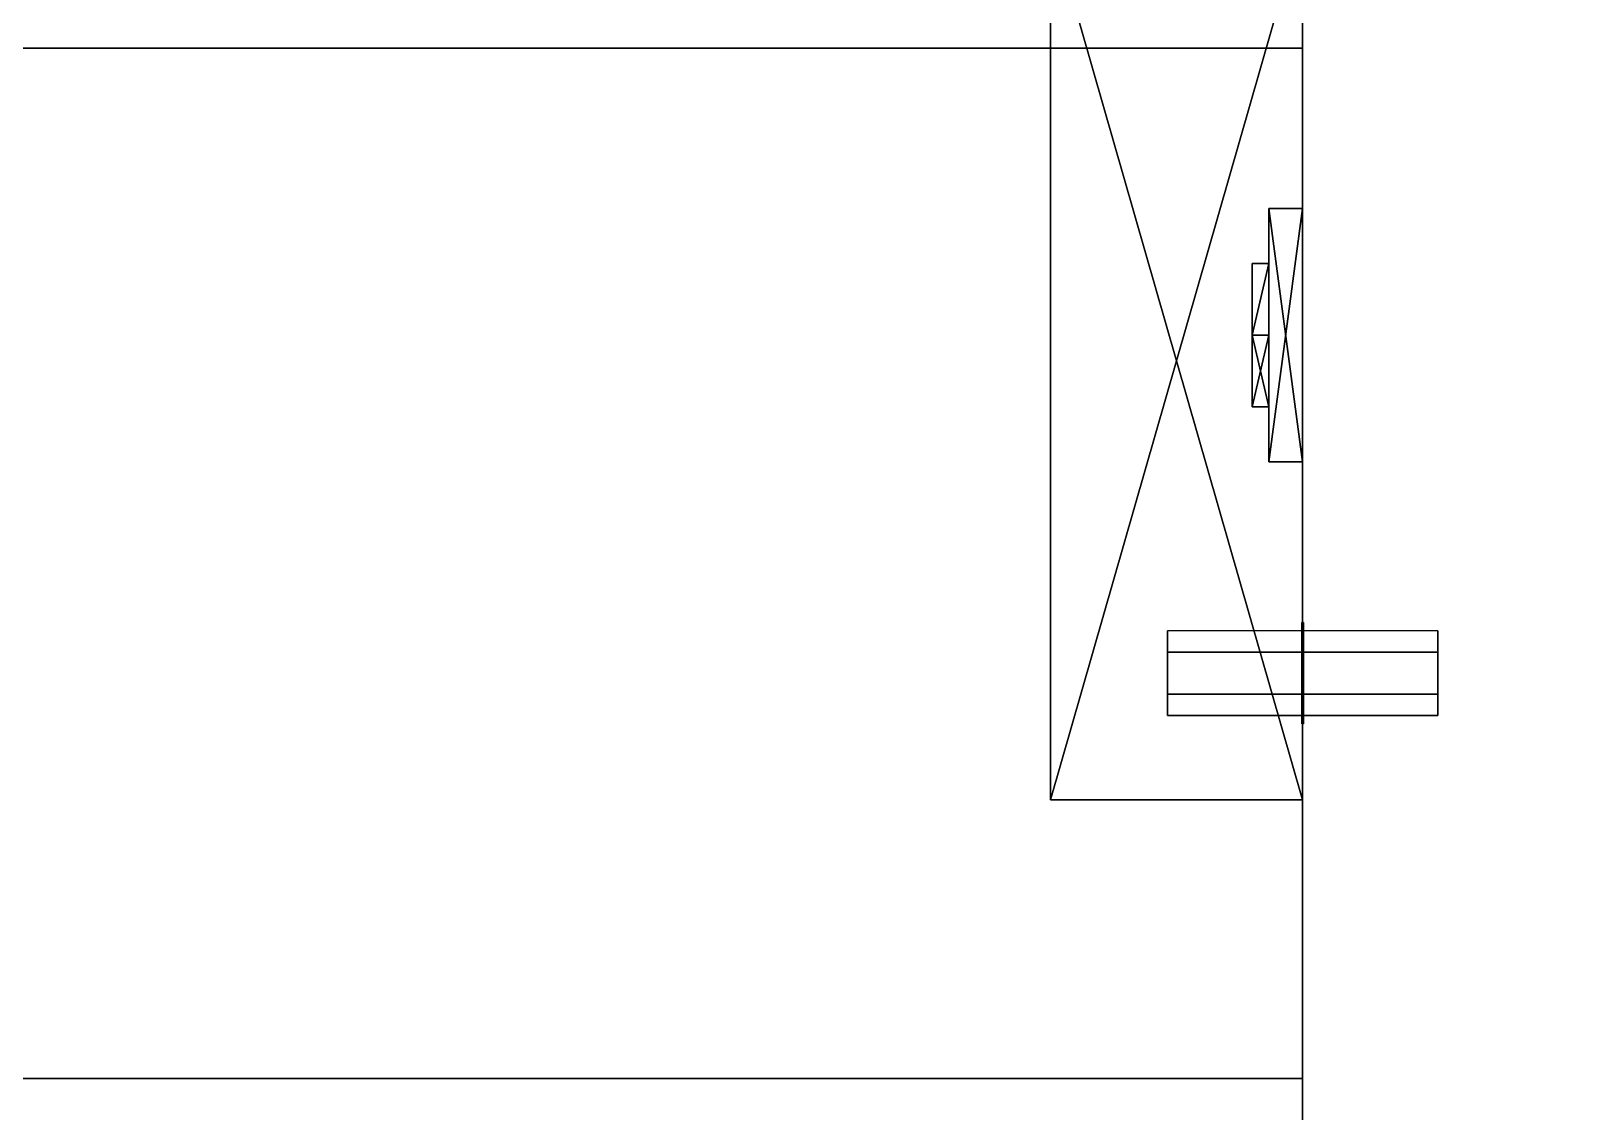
# Model space of a CAD drawing. Extents: x 0 to 4068, y -4475 to 0.
# Drawn here: x 2027.7 to 2120, y -4008 to -3944 of the extents above; entities that cross this region are included whole.
import ezdxf

# ---------------------------------------------------------------- set-up
doc = ezdxf.new("R2010")
doc.units = 0
for name, color, linetype in [('LAYER0', 7, 'CONTINUOUS'), ('LAYER102', 253, 'CONTINUOUS'), ('LAYER110', 7, 'CONTINUOUS'), ('LAYER111', 7, 'CONTINUOUS'), ('LAYER114', 7, 'CONTINUOUS'), ('LAYER115', 7, 'CONTINUOUS'), ('LAYER116', 45, 'CONTINUOUS'), ('LAYER121', 45, 'CONTINUOUS'), ('LAYER122', 45, 'CONTINUOUS'), ('LAYER127', 45, 'CONTINUOUS'), ('LAYER31', 45, 'CONTINUOUS'), ('LAYER32', 45, 'CONTINUOUS'), ('LAYER36', 45, 'CONTINUOUS'), ('LAYER43', 45, 'CONTINUOUS'), ('LAYER44', 45, 'CONTINUOUS'), ('LAYER46', 45, 'CONTINUOUS'), ('LAYER49', 45, 'CONTINUOUS'), ('LAYER5', 7, 'CONTINUOUS'), ('LAYER50', 45, 'CONTINUOUS'), ('LAYER51', 45, 'CONTINUOUS'), ('LAYER54', 45, 'CONTINUOUS'), ('LAYER55', 254, 'CONTINUOUS')]:
    doc.layers.add(name, color=color, linetype=linetype)

msp = doc.modelspace()

# ---------------------------------------------------------------- linework, layer by layer
at = {"layer": 'LAYER0', "invisible_edges": 1}
for points in [[(4068, 0), (0, -4475), (0, 0), (4068, 0)], [(0, -4475), (4068, 0), (4068, -4475), (0, -4475)]]:
    msp.add_3dface(points, dxfattribs=at)
at = {"layer": 'LAYER102'}
for points in [[(2103, -3989.5, 1801.217), (2088.079, -3937.5, 1801.217), (2103, -3937.5, 1801.217), (2103, -3989.5, 1801.217)], [(2088.079, -3989.5, 1801.217), (2088.079, -3937.5, 1801.217), (2103, -3989.5, 1801.217), (2088.079, -3989.5, 1801.217)], [(2103, -3937.5, 1814.783), (2088.079, -3989.5, 1814.783), (2103, -3989.5, 1814.783), (2103, -3937.5, 1814.783)], [(2088.079, -3937.5, 1814.783), (2088.079, -3989.5, 1814.783), (2103, -3937.5, 1814.783), (2088.079, -3937.5, 1814.783)], [(2088.079, -3989.5, 1801.217), (2088.079, -3937.5, 1814.783), (2088.079, -3937.5, 1801.217), (2088.079, -3989.5, 1801.217)], [(2088.079, -3989.5, 1814.783), (2088.079, -3937.5, 1814.783), (2088.079, -3989.5, 1801.217), (2088.079, -3989.5, 1814.783)], [(2103, -3989.5, 2255.217), (2088.079, -3937.5, 2255.217), (2103, -3937.5, 2255.217), (2103, -3989.5, 2255.217)], [(2088.079, -3989.5, 2255.217), (2088.079, -3937.5, 2255.217), (2103, -3989.5, 2255.217), (2088.079, -3989.5, 2255.217)], [(2103, -3937.5, 2268.783), (2088.079, -3989.5, 2268.783), (2103, -3989.5, 2268.783), (2103, -3937.5, 2268.783)], [(2088.079, -3937.5, 2268.783), (2088.079, -3989.5, 2268.783), (2103, -3937.5, 2268.783), (2088.079, -3937.5, 2268.783)], [(2088.079, -3989.5, 2255.217), (2088.079, -3937.5, 2268.783), (2088.079, -3937.5, 2255.217), (2088.079, -3989.5, 2255.217)], [(2088.079, -3989.5, 2268.783), (2088.079, -3937.5, 2268.783), (2088.079, -3989.5, 2255.217), (2088.079, -3989.5, 2268.783)], [(2103, -3989.5, 251.217), (2088.079, -3937.5, 251.217), (2103, -3937.5, 251.217), (2103, -3989.5, 251.217)], [(2088.079, -3989.5, 251.217), (2088.079, -3937.5, 251.217), (2103, -3989.5, 251.217), (2088.079, -3989.5, 251.217)], [(2103, -3937.5, 264.783), (2088.079, -3989.5, 264.783), (2103, -3989.5, 264.783), (2103, -3937.5, 264.783)], [(2088.079, -3937.5, 264.783), (2088.079, -3989.5, 264.783), (2103, -3937.5, 264.783), (2088.079, -3937.5, 264.783)], [(2088.079, -3989.5, 251.217), (2088.079, -3937.5, 264.783), (2088.079, -3937.5, 251.217), (2088.079, -3989.5, 251.217)], [(2088.079, -3989.5, 264.783), (2088.079, -3937.5, 264.783), (2088.079, -3989.5, 251.217), (2088.079, -3989.5, 264.783)], [(2103, -3989.5, 770.217), (2088.079, -3937.5, 770.217), (2103, -3937.5, 770.217), (2103, -3989.5, 770.217)], [(2088.079, -3989.5, 770.217), (2088.079, -3937.5, 770.217), (2103, -3989.5, 770.217), (2088.079, -3989.5, 770.217)], [(2103, -3937.5, 783.783), (2088.079, -3989.5, 783.783), (2103, -3989.5, 783.783), (2103, -3937.5, 783.783)], [(2088.079, -3937.5, 783.783), (2088.079, -3989.5, 783.783), (2103, -3937.5, 783.783), (2088.079, -3937.5, 783.783)], [(2088.079, -3989.5, 770.217), (2088.079, -3937.5, 783.783), (2088.079, -3937.5, 770.217), (2088.079, -3989.5, 770.217)], [(2088.079, -3989.5, 783.783), (2088.079, -3937.5, 783.783), (2088.079, -3989.5, 770.217), (2088.079, -3989.5, 783.783)], [(2103, -3969.5, 1834), (2103, -3954.5, 1834), (2101.01, -3954.5, 1834), (2103, -3969.5, 1834)], [(2101.01, -3969.5, 1834), (2103, -3969.5, 1834), (2101.01, -3954.5, 1834), (2101.01, -3969.5, 1834)], [(2103, -3954.5, 1782), (2103, -3969.5, 1782), (2101.01, -3969.5, 1782), (2103, -3954.5, 1782)], [(2101.01, -3954.5, 1782), (2103, -3954.5, 1782), (2101.01, -3969.5, 1782), (2101.01, -3954.5, 1782)], [(2101.01, -3954.5, 1834), (2103, -3954.5, 1834), (2103, -3954.5, 1782), (2101.01, -3954.5, 1834)], [(2101.01, -3954.5, 1782), (2101.01, -3954.5, 1834), (2103, -3954.5, 1782), (2101.01, -3954.5, 1782)], [(2101.01, -3969.5, 1834), (2101.01, -3954.5, 1834), (2101.01, -3954.5, 1782), (2101.01, -3969.5, 1834)], [(2101.01, -3969.5, 1782), (2101.01, -3969.5, 1834), (2101.01, -3954.5, 1782), (2101.01, -3969.5, 1782)], [(2103, -3969.5, 2288), (2103, -3954.5, 2288), (2101.01, -3954.5, 2288), (2103, -3969.5, 2288)], [(2101.01, -3969.5, 2288), (2103, -3969.5, 2288), (2101.01, -3954.5, 2288), (2101.01, -3969.5, 2288)], [(2103, -3954.5, 2236), (2103, -3969.5, 2236), (2101.01, -3969.5, 2236), (2103, -3954.5, 2236)], [(2101.01, -3954.5, 2236), (2103, -3954.5, 2236), (2101.01, -3969.5, 2236), (2101.01, -3954.5, 2236)], [(2101.01, -3954.5, 2288), (2103, -3954.5, 2288), (2103, -3954.5, 2236), (2101.01, -3954.5, 2288)], [(2101.01, -3954.5, 2236), (2101.01, -3954.5, 2288), (2103, -3954.5, 2236), (2101.01, -3954.5, 2236)], [(2101.01, -3969.5, 2288), (2101.01, -3954.5, 2288), (2101.01, -3954.5, 2236), (2101.01, -3969.5, 2288)], [(2101.01, -3969.5, 2236), (2101.01, -3969.5, 2288), (2101.01, -3954.5, 2236), (2101.01, -3969.5, 2236)], [(2103, -3969.5, 284), (2103, -3954.5, 284), (2101.01, -3954.5, 284), (2103, -3969.5, 284)], [(2101.01, -3969.5, 284), (2103, -3969.5, 284), (2101.01, -3954.5, 284), (2101.01, -3969.5, 284)], [(2103, -3954.5, 232), (2103, -3969.5, 232), (2101.01, -3969.5, 232), (2103, -3954.5, 232)], [(2101.01, -3954.5, 232), (2103, -3954.5, 232), (2101.01, -3969.5, 232), (2101.01, -3954.5, 232)], [(2101.01, -3954.5, 284), (2103, -3954.5, 284), (2103, -3954.5, 232), (2101.01, -3954.5, 284)], [(2101.01, -3954.5, 232), (2101.01, -3954.5, 284), (2103, -3954.5, 232), (2101.01, -3954.5, 232)], [(2101.01, -3969.5, 284), (2101.01, -3954.5, 284), (2101.01, -3954.5, 232), (2101.01, -3969.5, 284)], [(2101.01, -3969.5, 232), (2101.01, -3969.5, 284), (2101.01, -3954.5, 232), (2101.01, -3969.5, 232)], [(2103, -3969.5, 803), (2103, -3954.5, 803), (2101.01, -3954.5, 803), (2103, -3969.5, 803)], [(2101.01, -3969.5, 803), (2103, -3969.5, 803), (2101.01, -3954.5, 803), (2101.01, -3969.5, 803)], [(2103, -3954.5, 751), (2103, -3969.5, 751), (2101.01, -3969.5, 751), (2103, -3954.5, 751)], [(2101.01, -3954.5, 751), (2103, -3954.5, 751), (2101.01, -3969.5, 751), (2101.01, -3954.5, 751)], [(2101.01, -3954.5, 803), (2103, -3954.5, 803), (2103, -3954.5, 751), (2101.01, -3954.5, 803)], [(2101.01, -3954.5, 751), (2101.01, -3954.5, 803), (2103, -3954.5, 751), (2101.01, -3954.5, 751)], [(2101.01, -3969.5, 803), (2101.01, -3954.5, 803), (2101.01, -3954.5, 751), (2101.01, -3969.5, 803)], [(2101.01, -3969.5, 751), (2101.01, -3969.5, 803), (2101.01, -3954.5, 751), (2101.01, -3969.5, 751)], [(2101.01, -3957.757, 1826.087), (2100.016, -3962, 1821.291), (2100.016, -3957.757, 1826.087), (2101.01, -3957.757, 1826.087)], [(2101.01, -3962, 1821.291), (2100.016, -3962, 1821.291), (2101.01, -3957.757, 1826.087), (2101.01, -3962, 1821.291)], [(2101.01, -3957.757, 1826.087), (2100.016, -3962, 1830.883), (2101.01, -3962, 1830.883), (2101.01, -3957.757, 1826.087)], [(2100.016, -3957.757, 1826.087), (2100.016, -3962, 1830.883), (2101.01, -3957.757, 1826.087), (2100.016, -3957.757, 1826.087)], [(2100.016, -3957.757, 1826.087), (2100.016, -3966.243, 1826.087), (2100.016, -3962, 1830.883), (2100.016, -3957.757, 1826.087)], [(2100.016, -3962, 1821.291), (2100.016, -3966.243, 1826.087), (2100.016, -3957.757, 1826.087), (2100.016, -3962, 1821.291)], [(2101.01, -3957.757, 1789.913), (2100.016, -3962, 1785.117), (2100.016, -3957.757, 1789.913), (2101.01, -3957.757, 1789.913)], [(2101.01, -3962, 1785.117), (2100.016, -3962, 1785.117), (2101.01, -3957.757, 1789.913), (2101.01, -3962, 1785.117)], [(2101.01, -3957.757, 1789.913), (2100.016, -3962, 1794.709), (2101.01, -3962, 1794.709), (2101.01, -3957.757, 1789.913)], [(2100.016, -3957.757, 1789.913), (2100.016, -3962, 1794.709), (2101.01, -3957.757, 1789.913), (2100.016, -3957.757, 1789.913)], [(2100.016, -3957.757, 1789.913), (2100.016, -3966.243, 1789.913), (2100.016, -3962, 1794.709), (2100.016, -3957.757, 1789.913)], [(2100.016, -3962, 1785.117), (2100.016, -3966.243, 1789.913), (2100.016, -3957.757, 1789.913), (2100.016, -3962, 1785.117)], [(2101.01, -3957.757, 2280.087), (2100.016, -3962, 2275.291), (2100.016, -3957.757, 2280.087), (2101.01, -3957.757, 2280.087)], [(2101.01, -3962, 2275.291), (2100.016, -3962, 2275.291), (2101.01, -3957.757, 2280.087), (2101.01, -3962, 2275.291)], [(2101.01, -3957.757, 2280.087), (2100.016, -3962, 2284.883), (2101.01, -3962, 2284.883), (2101.01, -3957.757, 2280.087)], [(2100.016, -3957.757, 2280.087), (2100.016, -3962, 2284.883), (2101.01, -3957.757, 2280.087), (2100.016, -3957.757, 2280.087)], [(2100.016, -3957.757, 2280.087), (2100.016, -3966.243, 2280.087), (2100.016, -3962, 2284.883), (2100.016, -3957.757, 2280.087)], [(2100.016, -3962, 2275.291), (2100.016, -3966.243, 2280.087), (2100.016, -3957.757, 2280.087), (2100.016, -3962, 2275.291)], [(2101.01, -3957.757, 2243.913), (2100.016, -3962, 2239.117), (2100.016, -3957.757, 2243.913), (2101.01, -3957.757, 2243.913)], [(2101.01, -3962, 2239.117), (2100.016, -3962, 2239.117), (2101.01, -3957.757, 2243.913), (2101.01, -3962, 2239.117)], [(2101.01, -3957.757, 2243.913), (2100.016, -3962, 2248.709), (2101.01, -3962, 2248.709), (2101.01, -3957.757, 2243.913)], [(2100.016, -3957.757, 2243.913), (2100.016, -3962, 2248.709), (2101.01, -3957.757, 2243.913), (2100.016, -3957.757, 2243.913)], [(2100.016, -3957.757, 2243.913), (2100.016, -3966.243, 2243.913), (2100.016, -3962, 2248.709), (2100.016, -3957.757, 2243.913)], [(2100.016, -3962, 2239.117), (2100.016, -3966.243, 2243.913), (2100.016, -3957.757, 2243.913), (2100.016, -3962, 2239.117)], [(2101.01, -3957.757, 276.087), (2100.016, -3962, 271.291), (2100.016, -3957.757, 276.087), (2101.01, -3957.757, 276.087)], [(2101.01, -3962, 271.291), (2100.016, -3962, 271.291), (2101.01, -3957.757, 276.087), (2101.01, -3962, 271.291)], [(2101.01, -3957.757, 276.087), (2100.016, -3962, 280.883), (2101.01, -3962, 280.883), (2101.01, -3957.757, 276.087)], [(2100.016, -3957.757, 276.087), (2100.016, -3962, 280.883), (2101.01, -3957.757, 276.087), (2100.016, -3957.757, 276.087)], [(2100.016, -3957.757, 276.087), (2100.016, -3966.243, 276.087), (2100.016, -3962, 280.883), (2100.016, -3957.757, 276.087)], [(2100.016, -3962, 271.291), (2100.016, -3966.243, 276.087), (2100.016, -3957.757, 276.087), (2100.016, -3962, 271.291)], [(2101.01, -3957.757, 239.913), (2100.016, -3962, 235.117), (2100.016, -3957.757, 239.913), (2101.01, -3957.757, 239.913)], [(2101.01, -3962, 235.117), (2100.016, -3962, 235.117), (2101.01, -3957.757, 239.913), (2101.01, -3962, 235.117)], [(2101.01, -3957.757, 239.913), (2100.016, -3962, 244.709), (2101.01, -3962, 244.709), (2101.01, -3957.757, 239.913)], [(2100.016, -3957.757, 239.913), (2100.016, -3962, 244.709), (2101.01, -3957.757, 239.913), (2100.016, -3957.757, 239.913)], [(2100.016, -3957.757, 239.913), (2100.016, -3966.243, 239.913), (2100.016, -3962, 244.709), (2100.016, -3957.757, 239.913)], [(2100.016, -3962, 235.117), (2100.016, -3966.243, 239.913), (2100.016, -3957.757, 239.913), (2100.016, -3962, 235.117)], [(2101.01, -3957.757, 795.087), (2100.016, -3962, 790.291), (2100.016, -3957.757, 795.087), (2101.01, -3957.757, 795.087)], [(2101.01, -3962, 790.291), (2100.016, -3962, 790.291), (2101.01, -3957.757, 795.087), (2101.01, -3962, 790.291)], [(2101.01, -3957.757, 795.087), (2100.016, -3962, 799.883), (2101.01, -3962, 799.883), (2101.01, -3957.757, 795.087)], [(2100.016, -3957.757, 795.087), (2100.016, -3962, 799.883), (2101.01, -3957.757, 795.087), (2100.016, -3957.757, 795.087)], [(2100.016, -3957.757, 795.087), (2100.016, -3966.243, 795.087), (2100.016, -3962, 799.883), (2100.016, -3957.757, 795.087)], [(2100.016, -3962, 790.291), (2100.016, -3966.243, 795.087), (2100.016, -3957.757, 795.087), (2100.016, -3962, 790.291)], [(2101.01, -3957.757, 758.913), (2100.016, -3962, 754.117), (2100.016, -3957.757, 758.913), (2101.01, -3957.757, 758.913)], [(2101.01, -3962, 754.117), (2100.016, -3962, 754.117), (2101.01, -3957.757, 758.913), (2101.01, -3962, 754.117)], [(2101.01, -3957.757, 758.913), (2100.016, -3962, 763.709), (2101.01, -3962, 763.709), (2101.01, -3957.757, 758.913)], [(2100.016, -3957.757, 758.913), (2100.016, -3962, 763.709), (2101.01, -3957.757, 758.913), (2100.016, -3957.757, 758.913)], [(2100.016, -3957.757, 758.913), (2100.016, -3966.243, 758.913), (2100.016, -3962, 763.709), (2100.016, -3957.757, 758.913)], [(2100.016, -3962, 754.117), (2100.016, -3966.243, 758.913), (2100.016, -3957.757, 758.913), (2100.016, -3962, 754.117)], [(2101.01, -3957.757, 1826.087), (2101.01, -3962, 1821.291), (2101.01, -3962, 1830.883), (2101.01, -3957.757, 1826.087)], [(2101.01, -3957.757, 1789.913), (2101.01, -3962, 1785.117), (2101.01, -3962, 1794.709), (2101.01, -3957.757, 1789.913)], [(2101.01, -3957.757, 2280.087), (2101.01, -3962, 2275.291), (2101.01, -3962, 2284.883), (2101.01, -3957.757, 2280.087)], [(2101.01, -3957.757, 2243.913), (2101.01, -3962, 2239.117), (2101.01, -3962, 2248.709), (2101.01, -3957.757, 2243.913)], [(2101.01, -3957.757, 276.087), (2101.01, -3962, 271.291), (2101.01, -3962, 280.883), (2101.01, -3957.757, 276.087)], [(2101.01, -3957.757, 239.913), (2101.01, -3962, 235.117), (2101.01, -3962, 244.709), (2101.01, -3957.757, 239.913)], [(2101.01, -3957.757, 795.087), (2101.01, -3962, 790.291), (2101.01, -3962, 799.883), (2101.01, -3957.757, 795.087)], [(2101.01, -3957.757, 758.913), (2101.01, -3962, 754.117), (2101.01, -3962, 763.709), (2101.01, -3957.757, 758.913)], [(2101.01, -3962, 1821.291), (2100.016, -3966.243, 1826.087), (2100.016, -3962, 1821.291), (2101.01, -3962, 1821.291)], [(2101.01, -3966.243, 1826.087), (2100.016, -3966.243, 1826.087), (2101.01, -3962, 1821.291), (2101.01, -3966.243, 1826.087)], [(2101.01, -3966.243, 1826.087), (2100.016, -3962, 1830.883), (2100.016, -3966.243, 1826.087), (2101.01, -3966.243, 1826.087)], [(2101.01, -3962, 1830.883), (2100.016, -3962, 1830.883), (2101.01, -3966.243, 1826.087), (2101.01, -3962, 1830.883)], [(2101.01, -3962, 1785.117), (2100.016, -3966.243, 1789.913), (2100.016, -3962, 1785.117), (2101.01, -3962, 1785.117)], [(2101.01, -3966.243, 1789.913), (2100.016, -3966.243, 1789.913), (2101.01, -3962, 1785.117), (2101.01, -3966.243, 1789.913)], [(2101.01, -3966.243, 1789.913), (2100.016, -3962, 1794.709), (2100.016, -3966.243, 1789.913), (2101.01, -3966.243, 1789.913)], [(2101.01, -3962, 1794.709), (2100.016, -3962, 1794.709), (2101.01, -3966.243, 1789.913), (2101.01, -3962, 1794.709)], [(2101.01, -3962, 2275.291), (2100.016, -3966.243, 2280.087), (2100.016, -3962, 2275.291), (2101.01, -3962, 2275.291)], [(2101.01, -3966.243, 2280.087), (2100.016, -3966.243, 2280.087), (2101.01, -3962, 2275.291), (2101.01, -3966.243, 2280.087)], [(2101.01, -3966.243, 2280.087), (2100.016, -3962, 2284.883), (2100.016, -3966.243, 2280.087), (2101.01, -3966.243, 2280.087)], [(2101.01, -3962, 2284.883), (2100.016, -3962, 2284.883), (2101.01, -3966.243, 2280.087), (2101.01, -3962, 2284.883)], [(2101.01, -3962, 2239.117), (2100.016, -3966.243, 2243.913), (2100.016, -3962, 2239.117), (2101.01, -3962, 2239.117)], [(2101.01, -3966.243, 2243.913), (2100.016, -3966.243, 2243.913), (2101.01, -3962, 2239.117), (2101.01, -3966.243, 2243.913)], [(2101.01, -3966.243, 2243.913), (2100.016, -3962, 2248.709), (2100.016, -3966.243, 2243.913), (2101.01, -3966.243, 2243.913)], [(2101.01, -3962, 2248.709), (2100.016, -3962, 2248.709), (2101.01, -3966.243, 2243.913), (2101.01, -3962, 2248.709)], [(2101.01, -3962, 271.291), (2100.016, -3966.243, 276.087), (2100.016, -3962, 271.291), (2101.01, -3962, 271.291)], [(2101.01, -3966.243, 276.087), (2100.016, -3966.243, 276.087), (2101.01, -3962, 271.291), (2101.01, -3966.243, 276.087)], [(2101.01, -3966.243, 276.087), (2100.016, -3962, 280.883), (2100.016, -3966.243, 276.087), (2101.01, -3966.243, 276.087)], [(2101.01, -3962, 280.883), (2100.016, -3962, 280.883), (2101.01, -3966.243, 276.087), (2101.01, -3962, 280.883)], [(2101.01, -3962, 235.117), (2100.016, -3966.243, 239.913), (2100.016, -3962, 235.117), (2101.01, -3962, 235.117)], [(2101.01, -3966.243, 239.913), (2100.016, -3966.243, 239.913), (2101.01, -3962, 235.117), (2101.01, -3966.243, 239.913)], [(2101.01, -3966.243, 239.913), (2100.016, -3962, 244.709), (2100.016, -3966.243, 239.913), (2101.01, -3966.243, 239.913)], [(2101.01, -3962, 244.709), (2100.016, -3962, 244.709), (2101.01, -3966.243, 239.913), (2101.01, -3962, 244.709)], [(2101.01, -3962, 790.291), (2100.016, -3966.243, 795.087), (2100.016, -3962, 790.291), (2101.01, -3962, 790.291)], [(2101.01, -3966.243, 795.087), (2100.016, -3966.243, 795.087), (2101.01, -3962, 790.291), (2101.01, -3966.243, 795.087)], [(2101.01, -3966.243, 795.087), (2100.016, -3962, 799.883), (2100.016, -3966.243, 795.087), (2101.01, -3966.243, 795.087)], [(2101.01, -3962, 799.883), (2100.016, -3962, 799.883), (2101.01, -3966.243, 795.087), (2101.01, -3962, 799.883)], [(2101.01, -3962, 754.117), (2100.016, -3966.243, 758.913), (2100.016, -3962, 754.117), (2101.01, -3962, 754.117)], [(2101.01, -3966.243, 758.913), (2100.016, -3966.243, 758.913), (2101.01, -3962, 754.117), (2101.01, -3966.243, 758.913)], [(2101.01, -3966.243, 758.913), (2100.016, -3962, 763.709), (2100.016, -3966.243, 758.913), (2101.01, -3966.243, 758.913)], [(2101.01, -3962, 763.709), (2100.016, -3962, 763.709), (2101.01, -3966.243, 758.913), (2101.01, -3962, 763.709)], [(2101.01, -3962, 1821.291), (2101.01, -3966.243, 1826.087), (2101.01, -3962, 1830.883), (2101.01, -3962, 1821.291)], [(2101.01, -3962, 1785.117), (2101.01, -3966.243, 1789.913), (2101.01, -3962, 1794.709), (2101.01, -3962, 1785.117)], [(2101.01, -3962, 2275.291), (2101.01, -3966.243, 2280.087), (2101.01, -3962, 2284.883), (2101.01, -3962, 2275.291)], [(2101.01, -3962, 2239.117), (2101.01, -3966.243, 2243.913), (2101.01, -3962, 2248.709), (2101.01, -3962, 2239.117)], [(2101.01, -3962, 271.291), (2101.01, -3966.243, 276.087), (2101.01, -3962, 280.883), (2101.01, -3962, 271.291)], [(2101.01, -3962, 235.117), (2101.01, -3966.243, 239.913), (2101.01, -3962, 244.709), (2101.01, -3962, 235.117)], [(2101.01, -3962, 790.291), (2101.01, -3966.243, 795.087), (2101.01, -3962, 799.883), (2101.01, -3962, 790.291)], [(2101.01, -3962, 754.117), (2101.01, -3966.243, 758.913), (2101.01, -3962, 763.709), (2101.01, -3962, 754.117)], [(2103, -3969.5, 1782), (2103, -3969.5, 1834), (2101.01, -3969.5, 1834), (2103, -3969.5, 1782)], [(2101.01, -3969.5, 1782), (2103, -3969.5, 1782), (2101.01, -3969.5, 1834), (2101.01, -3969.5, 1782)], [(2103, -3969.5, 2236), (2103, -3969.5, 2288), (2101.01, -3969.5, 2288), (2103, -3969.5, 2236)], [(2101.01, -3969.5, 2236), (2103, -3969.5, 2236), (2101.01, -3969.5, 2288), (2101.01, -3969.5, 2236)], [(2103, -3969.5, 232), (2103, -3969.5, 284), (2101.01, -3969.5, 284), (2103, -3969.5, 232)], [(2101.01, -3969.5, 232), (2103, -3969.5, 232), (2101.01, -3969.5, 284), (2101.01, -3969.5, 232)], [(2103, -3969.5, 751), (2103, -3969.5, 803), (2101.01, -3969.5, 803), (2103, -3969.5, 751)], [(2101.01, -3969.5, 751), (2103, -3969.5, 751), (2101.01, -3969.5, 803), (2101.01, -3969.5, 751)], [(2103, -3989.5, 1814.783), (2088.079, -3989.5, 1801.217), (2103, -3989.5, 1801.217), (2103, -3989.5, 1814.783)], [(2088.079, -3989.5, 1814.783), (2088.079, -3989.5, 1801.217), (2103, -3989.5, 1814.783), (2088.079, -3989.5, 1814.783)], [(2103, -3989.5, 2268.783), (2088.079, -3989.5, 2255.217), (2103, -3989.5, 2255.217), (2103, -3989.5, 2268.783)], [(2088.079, -3989.5, 2268.783), (2088.079, -3989.5, 2255.217), (2103, -3989.5, 2268.783), (2088.079, -3989.5, 2268.783)], [(2103, -3989.5, 264.783), (2088.079, -3989.5, 251.217), (2103, -3989.5, 251.217), (2103, -3989.5, 264.783)], [(2088.079, -3989.5, 264.783), (2088.079, -3989.5, 251.217), (2103, -3989.5, 264.783), (2088.079, -3989.5, 264.783)], [(2103, -3989.5, 783.783), (2088.079, -3989.5, 770.217), (2103, -3989.5, 770.217), (2103, -3989.5, 783.783)], [(2088.079, -3989.5, 783.783), (2088.079, -3989.5, 770.217), (2103, -3989.5, 783.783), (2088.079, -3989.5, 783.783)]]:
    msp.add_3dface(points, dxfattribs=at)
at = {"layer": 'LAYER110', "invisible_edges": 1}
for points in [[(1197, -4006, 861.5), (2103, -3926, 861.5), (2103, -4006, 861.5), (1197, -4006, 861.5)], [(2103, -3926, 861.5), (1197, -4006, 861.5), (1197, -3926, 861.5), (2103, -3926, 861.5)]]:
    msp.add_3dface(points, dxfattribs=at)
at = {"layer": 'LAYER111', "invisible_edges": 1}
for points in [[(2103, -4006, 879.5), (2103, -3926, 861.5), (2103, -3926, 879.5), (2103, -4006, 879.5)], [(2103, -3926, 861.5), (2103, -4006, 879.5), (2103, -4006, 861.5), (2103, -3926, 861.5)]]:
    msp.add_3dface(points, dxfattribs=at)
at = {"layer": 'LAYER114', "invisible_edges": 1}
for points in [[(2103, -4006, 879.5), (1197, -4006, 861.5), (2103, -4006, 861.5), (2103, -4006, 879.5)], [(1197, -4006, 861.5), (2103, -4006, 879.5), (1197, -4006, 879.5), (1197, -4006, 861.5)]]:
    msp.add_3dface(points, dxfattribs=at)
at = {"layer": 'LAYER115', "invisible_edges": 1}
for points in [[(1197, -3926, 879.5), (2103, -4006, 879.5), (2103, -3926, 879.5), (1197, -3926, 879.5)], [(2103, -4006, 879.5), (1197, -3926, 879.5), (1197, -4006, 879.5), (2103, -4006, 879.5)]]:
    msp.add_3dface(points, dxfattribs=at)
at = {"layer": 'LAYER116', "invisible_edges": 1}
for points in [[(1176, -4325, 880), (3495, -3902, 880), (3495, -4325, 880), (1176, -4325, 880)], [(3495, -3902, 880), (1176, -4325, 880), (1176, -3902, 880), (3495, -3902, 880)]]:
    msp.add_3dface(points, dxfattribs=at)
at = {"layer": 'LAYER121', "invisible_edges": 1}
for points in [[(1176, -3902, 898), (3495, -4325, 898), (3495, -3902, 898), (1176, -3902, 898)], [(3495, -4325, 898), (1176, -3902, 898), (1176, -4325, 898), (3495, -4325, 898)]]:
    msp.add_3dface(points, dxfattribs=at)
at = {"layer": 'LAYER122', "invisible_edges": 1}
for points in [[(1176, -3902, 1705), (3495, -4325, 1705), (3495, -3902, 1705), (1176, -3902, 1705)], [(3495, -4325, 1705), (1176, -3902, 1705), (1176, -4325, 1705), (3495, -4325, 1705)]]:
    msp.add_3dface(points, dxfattribs=at)
at = {"layer": 'LAYER127', "invisible_edges": 1}
for points in [[(1176, -4325, 1687), (3495, -3902, 1687), (3495, -4325, 1687), (1176, -4325, 1687)], [(3495, -3902, 1687), (1176, -4325, 1687), (1176, -3902, 1687), (3495, -3902, 1687)]]:
    msp.add_3dface(points, dxfattribs=at)
at = {"layer": 'LAYER31', "invisible_edges": 1}
for points in [[(2103, -4325, 2364), (1197, -3925, 2364), (1197, -4325, 2364), (2103, -4325, 2364)], [(1197, -3925, 2364), (2103, -4325, 2364), (2103, -3925, 2364), (1197, -3925, 2364)], [(1197, -4325, 1706), (2103, -3925, 1706), (2103, -4325, 1706), (1197, -4325, 1706)], [(2103, -3925, 1706), (1197, -4325, 1706), (1197, -3925, 1706), (2103, -3925, 1706)], [(1197, -4325, 156), (2103, -3925, 156), (2103, -4325, 156), (1197, -4325, 156)], [(2103, -3925, 156), (1197, -4325, 156), (1197, -3925, 156), (2103, -3925, 156)]]:
    msp.add_3dface(points, dxfattribs=at)
at = {"layer": 'LAYER32', "invisible_edges": 1}
for points in [[(2103, -4325, 2364), (2103, -3925, 2346), (2103, -3925, 2364), (2103, -4325, 2364)], [(2103, -3925, 2346), (2103, -4325, 2364), (2103, -4325, 2346), (2103, -3925, 2346)], [(2103, -4325, 1724), (2103, -3925, 1706), (2103, -3925, 1724), (2103, -4325, 1724)], [(2103, -3925, 1706), (2103, -4325, 1724), (2103, -4325, 1706), (2103, -3925, 1706)], [(2103, -4325, 174), (2103, -3925, 156), (2103, -3925, 174), (2103, -4325, 174)], [(2103, -3925, 156), (2103, -4325, 174), (2103, -4325, 156), (2103, -3925, 156)]]:
    msp.add_3dface(points, dxfattribs=at)
at = {"layer": 'LAYER36', "invisible_edges": 1}
for points in [[(2103, -3925, 2346), (1197, -4325, 2346), (1197, -3925, 2346), (2103, -3925, 2346)], [(1197, -4325, 2346), (2103, -3925, 2346), (2103, -4325, 2346), (1197, -4325, 2346)], [(1197, -3925, 1724), (2103, -4325, 1724), (2103, -3925, 1724), (1197, -3925, 1724)], [(2103, -4325, 1724), (1197, -3925, 1724), (1197, -4325, 1724), (2103, -4325, 1724)], [(1197, -3925, 174), (2103, -4325, 174), (2103, -3925, 174), (1197, -3925, 174)], [(2103, -4325, 174), (1197, -3925, 174), (1197, -4325, 174), (2103, -4325, 174)]]:
    msp.add_3dface(points, dxfattribs=at)
at = {"layer": 'LAYER43', "invisible_edges": 1}
for points in [[(2103, -4325, 2365), (2103, -3925, 1705), (2103, -4325, 1705), (2103, -4325, 2365)], [(2103, -3925, 1705), (2103, -4325, 2365), (2103, -3925, 2365), (2103, -3925, 1705)], [(2103, -4325, 880), (2103, -3925, 155), (2103, -4325, 155), (2103, -4325, 880)], [(2103, -3925, 155), (2103, -4325, 880), (2103, -3925, 880), (2103, -3925, 155)]]:
    msp.add_3dface(points, dxfattribs=at)
at = {"layer": 'LAYER44', "invisible_edges": 1}
for points in [[(2121, -4325, 1705), (2103, -3925, 1705), (2121, -3925, 1705), (2121, -4325, 1705)], [(2103, -3925, 1705), (2121, -4325, 1705), (2103, -4325, 1705), (2103, -3925, 1705)], [(2121, -4325, 155), (2103, -3925, 155), (2121, -3925, 155), (2121, -4325, 155)], [(2103, -3925, 155), (2121, -4325, 155), (2103, -4325, 155), (2103, -3925, 155)]]:
    msp.add_3dface(points, dxfattribs=at)
at = {"layer": 'LAYER46', "invisible_edges": 1}
for points in [[(2103, -4325, 2365), (2121, -3925, 2365), (2103, -3925, 2365), (2103, -4325, 2365)], [(2121, -3925, 2365), (2103, -4325, 2365), (2121, -4325, 2365), (2121, -3925, 2365)], [(2103, -4325, 880), (2121, -3925, 880), (2103, -3925, 880), (2103, -4325, 880)], [(2121, -3925, 880), (2103, -4325, 880), (2121, -4325, 880), (2121, -3925, 880)]]:
    msp.add_3dface(points, dxfattribs=at)
at = {"layer": 'LAYER49', "invisible_edges": 1}
for points in [[(1197, -4300.4, 2026), (2103, -3945, 2026), (2103, -4300.4, 2026), (1197, -4300.4, 2026)], [(2103, -3945, 2026), (1197, -4300.4, 2026), (1197, -3945, 2026), (2103, -3945, 2026)], [(1197, -4300.4, 508.5), (2103, -3945, 508.5), (2103, -4300.4, 508.5), (1197, -4300.4, 508.5)], [(2103, -3945, 508.5), (1197, -4300.4, 508.5), (1197, -3945, 508.5), (2103, -3945, 508.5)]]:
    msp.add_3dface(points, dxfattribs=at)
at = {"layer": 'LAYER5', "invisible_edges": 1}
for points in [[(4068, -4475, 5), (0, 0, 5), (0, -4475, 5), (4068, -4475, 5)], [(0, 0, 5), (4068, -4475, 5), (4068, 0, 5), (0, 0, 5)]]:
    msp.add_3dface(points, dxfattribs=at)
at = {"layer": 'LAYER50', "invisible_edges": 1}
for points in [[(2103, -4300.4, 2044), (2103, -3945, 2026), (2103, -3945, 2044), (2103, -4300.4, 2044)], [(2103, -3945, 2026), (2103, -4300.4, 2044), (2103, -4300.4, 2026), (2103, -3945, 2026)], [(2103, -4300.4, 526.5), (2103, -3945, 508.5), (2103, -3945, 526.5), (2103, -4300.4, 526.5)], [(2103, -3945, 508.5), (2103, -4300.4, 526.5), (2103, -4300.4, 508.5), (2103, -3945, 508.5)]]:
    msp.add_3dface(points, dxfattribs=at)
at = {"layer": 'LAYER51', "invisible_edges": 1}
for points in [[(1197, -3945, 2044), (2103, -3945, 2026), (1197, -3945, 2026), (1197, -3945, 2044)], [(2103, -3945, 2026), (1197, -3945, 2044), (2103, -3945, 2044), (2103, -3945, 2026)], [(1197, -3945, 526.5), (2103, -3945, 508.5), (1197, -3945, 508.5), (1197, -3945, 526.5)], [(2103, -3945, 508.5), (1197, -3945, 526.5), (2103, -3945, 526.5), (2103, -3945, 508.5)]]:
    msp.add_3dface(points, dxfattribs=at)
at = {"layer": 'LAYER54', "invisible_edges": 1}
for points in [[(1197, -3945, 2044), (2103, -4300.4, 2044), (2103, -3945, 2044), (1197, -3945, 2044)], [(2103, -4300.4, 2044), (1197, -3945, 2044), (1197, -4300.4, 2044), (2103, -4300.4, 2044)], [(1197, -3945, 526.5), (2103, -4300.4, 526.5), (2103, -3945, 526.5), (1197, -3945, 526.5)], [(2103, -4300.4, 526.5), (1197, -3945, 526.5), (1197, -4300.4, 526.5), (2103, -4300.4, 526.5)]]:
    msp.add_3dface(points, dxfattribs=at)
at = {"layer": 'LAYER55'}
for points in [[(2102.95, -3985, 2023.5), (2102.95, -3979, 2023.5), (2102.95, -3980.5, 2026.098), (2102.95, -3983.5, 2026.098)], [(2102.95, -3985, 2023.5), (2102.95, -3979, 2023.5), (2102.95, -3980.5, 2020.902), (2102.95, -3983.5, 2020.902)], [(2102.95, -3985, 506), (2102.95, -3979, 506), (2102.95, -3980.5, 508.598), (2102.95, -3983.5, 508.598)], [(2102.95, -3985, 506), (2102.95, -3979, 506), (2102.95, -3980.5, 503.402), (2102.95, -3983.5, 503.402)], [(2103.05, -3985, 2023.5), (2103.05, -3979, 2023.5), (2103.05, -3980.5, 2026.098), (2103.05, -3983.5, 2026.098)], [(2103.05, -3985, 2023.5), (2103.05, -3979, 2023.5), (2103.05, -3980.5, 2020.902), (2103.05, -3983.5, 2020.902)], [(2103.05, -3985, 506), (2103.05, -3979, 506), (2103.05, -3980.5, 508.598), (2103.05, -3983.5, 508.598)], [(2103.05, -3985, 506), (2103.05, -3979, 506), (2103.05, -3980.5, 503.402), (2103.05, -3983.5, 503.402)], [(2095, -3979.5, 2023.5), (2095, -3984.5, 2023.5), (2095, -3983.25, 2025.665), (2095, -3980.75, 2025.665)], [(2095, -3979.5, 2023.5), (2095, -3980.75, 2021.335), (2095, -3983.25, 2021.335), (2095, -3984.5, 2023.5)], [(2095, -3979.5, 506), (2095, -3984.5, 506), (2095, -3983.25, 508.165), (2095, -3980.75, 508.165)], [(2095, -3979.5, 506), (2095, -3980.75, 503.835), (2095, -3983.25, 503.835), (2095, -3984.5, 506)], [(2111, -3979.5, 2023.5), (2111, -3984.5, 2023.5), (2111, -3983.25, 2025.665), (2111, -3980.75, 2025.665)], [(2111, -3979.5, 2023.5), (2111, -3980.75, 2021.335), (2111, -3983.25, 2021.335), (2111, -3984.5, 2023.5)], [(2111, -3979.5, 506), (2111, -3984.5, 506), (2111, -3983.25, 508.165), (2111, -3980.75, 508.165)], [(2111, -3979.5, 506), (2111, -3980.75, 503.835), (2111, -3983.25, 503.835), (2111, -3984.5, 506)]]:
    msp.add_3dface(points, dxfattribs=at)

# ---------------------------------------------------------------- meshes
mesh = msp.add_polymesh((2, 6), dxfattribs=dict(at, n_close=True))
for k, corner in enumerate([(2102.95, -3979, 2023.5), (2102.95, -3980.5, 2026.098), (2102.95, -3983.5, 2026.098), (2102.95, -3985, 2023.5), (2102.95, -3983.5, 2020.902), (2102.95, -3980.5, 2020.902), (2103.05, -3979, 2023.5), (2103.05, -3980.5, 2026.098), (2103.05, -3983.5, 2026.098), (2103.05, -3985, 2023.5), (2103.05, -3983.5, 2020.902), (2103.05, -3980.5, 2020.902)]):
    mesh.set_mesh_vertex(divmod(k, 6), corner)
mesh = msp.add_polymesh((2, 6), dxfattribs=dict(at, n_close=True))
for k, corner in enumerate([(2102.95, -3979, 506), (2102.95, -3980.5, 508.598), (2102.95, -3983.5, 508.598), (2102.95, -3985, 506), (2102.95, -3983.5, 503.402), (2102.95, -3980.5, 503.402), (2103.05, -3979, 506), (2103.05, -3980.5, 508.598), (2103.05, -3983.5, 508.598), (2103.05, -3985, 506), (2103.05, -3983.5, 503.402), (2103.05, -3980.5, 503.402)]):
    mesh.set_mesh_vertex(divmod(k, 6), corner)
mesh = msp.add_polymesh((2, 6), dxfattribs=dict(at, n_close=True))
for k, corner in enumerate([(2095, -3979.5, 2023.5), (2095, -3980.75, 2025.665), (2095, -3983.25, 2025.665), (2095, -3984.5, 2023.5), (2095, -3983.25, 2021.335), (2095, -3980.75, 2021.335), (2111, -3979.5, 2023.5), (2111, -3980.75, 2025.665), (2111, -3983.25, 2025.665), (2111, -3984.5, 2023.5), (2111, -3983.25, 2021.335), (2111, -3980.75, 2021.335)]):
    mesh.set_mesh_vertex(divmod(k, 6), corner)
mesh = msp.add_polymesh((2, 6), dxfattribs=dict(at, n_close=True))
for k, corner in enumerate([(2095, -3979.5, 506), (2095, -3980.75, 508.165), (2095, -3983.25, 508.165), (2095, -3984.5, 506), (2095, -3983.25, 503.835), (2095, -3980.75, 503.835), (2111, -3979.5, 506), (2111, -3980.75, 508.165), (2111, -3983.25, 508.165), (2111, -3984.5, 506), (2111, -3983.25, 503.835), (2111, -3980.75, 503.835)]):
    mesh.set_mesh_vertex(divmod(k, 6), corner)

doc.saveas('drawing.dxf')
